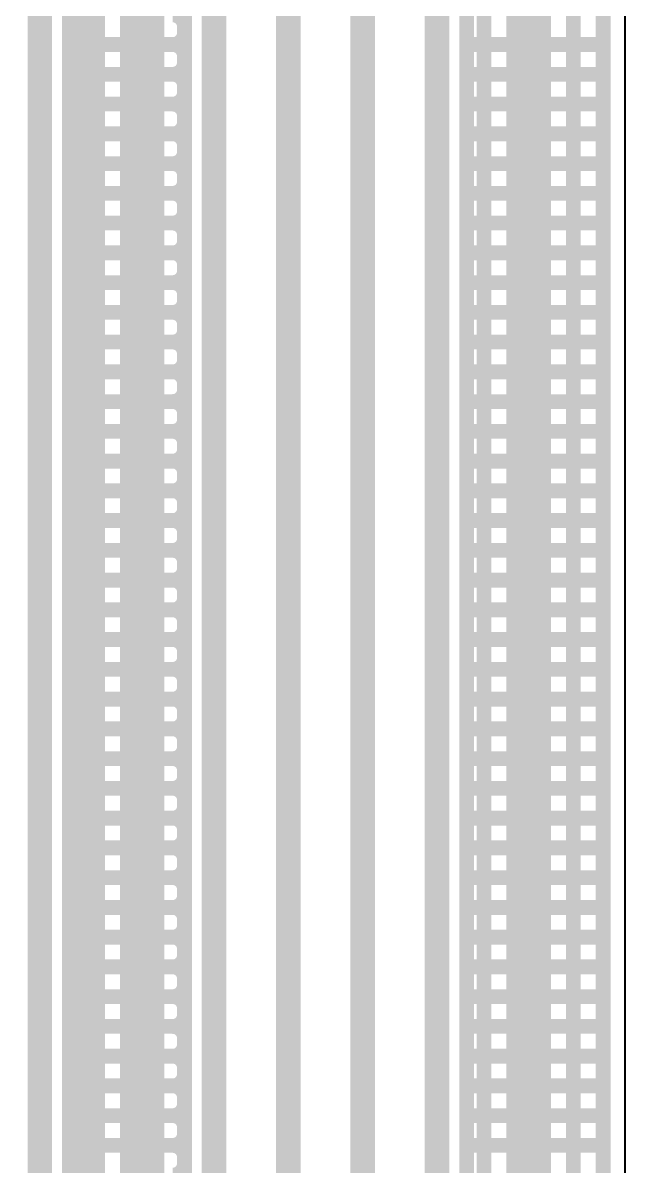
# Model space of a CAD drawing. Header units: millimetres. Extents: x 2260 to 2572, y -21 to 200.
# Drawn here: x 2312.02 to 2318.2, y 117.47 to 129.19 of the extents above; entities that cross this region are included whole.
import ezdxf

# ---------------------------------------------------------------- set-up
doc = ezdxf.new("R2010")
doc.units = ezdxf.units.MM
doc.layers.get('0').update_dxf_attribs({"lineweight": 18})
doc.layers.add('01', color=1, linetype='Continuous', lineweight=18)

# ---------------------------------------------------------------- blocks, each defined once
blk = doc.blocks.new('PAD_R1')
blk.add_lwpolyline([(0.25, 0, 0.5, 0.5, 1), (-0.25, 0, 0.5, 0.5, 1)], format="xyseb", close=True)

msp = doc.modelspace()

# ---------------------------------------------------------------- linework, layer by layer
at = {"layer": '01'}
msp.add_lwpolyline([(2318.191, 62.078, 0.02, 0.02, -0.414219), (2317.891, 61.778, 0.02, 0.02, 0), (2292.992, 61.778, 0.02, 0.02, -0.414219), (2292.692, 62.078, 0.02, 0.02, 0), (2292.692, 141.44, 0.02, 0.02, -0.414219), (2292.992, 141.74, 0.02, 0.02, 0), (2317.891, 141.74, 0.02, 0.02, -0.414219), (2318.191, 141.44, 0.02, 0.02, 0)], format="xyseb", close=True, dxfattribs=at)
for points in [[(2312.191, 139.841, 0.25, 0.25, 0), (2312.191, 63.641, 0.25, 0.25, 0)], [(2312.692, 139.841, 0.25, 0.25, 0), (2312.692, 63.641, 0.25, 0.25, 0)], [(2313.191, 139.841, 0.25, 0.25, 0), (2313.191, 63.641, 0.25, 0.25, 0)], [(2312.493, 137.241, 0.152, 0.152, 0), (2312.493, 66.241, 0.152, 0.152, 0)], [(2312.783, 137.241, 0.152, 0.152, 0), (2312.783, 66.241, 0.152, 0.152, 0)], [(2313.088, 137.241, 0.152, 0.152, 0), (2313.088, 66.241, 0.152, 0.152, 0)], [(2313.392, 137.241, 0.152, 0.152, 0), (2313.392, 66.241, 0.152, 0.152, 0)], [(2317.66, 137.241, 0.152, 0.152, 0), (2317.66, 66.241, 0.152, 0.152, 0)], [(2317.964, 137.241, 0.152, 0.152, 0), (2317.964, 66.241, 0.152, 0.152, 0)], [(2317.965, 137.241, 0.152, 0.152, 0), (2317.965, 66.241, 0.152, 0.152, 0)], [(2313.673, 66.321, 0.152, 0.152, 0), (2313.673, 137.077, 0.152, 0.152, 0)], [(2313.977, 136.952, 0.254, 0.254, 0), (2313.977, 66.24, 0.254, 0.254, 0)], [(2317.355, 137.026, 0.152, 0.152, 0), (2317.355, 66.241, 0.152, 0.152, 0)], [(2314.739, 66.478, 0.254, 0.254, 0), (2314.739, 136.714, 0.254, 0.254, 0)], [(2317.05, 136.721, 0.152, 0.152, 0), (2317.05, 66.47, 0.152, 0.152, 0)], [(2315.501, 66.716, 0.254, 0.254, 0), (2315.501, 136.476, 0.254, 0.254, 0)], [(2316.745, 136.416, 0.152, 0.152, 0), (2316.745, 66.775, 0.152, 0.152, 0)], [(2316.263, 66.953, 0.254, 0.254, 0), (2316.263, 136.238, 0.254, 0.254, 0)], [(2316.566, 136.237, 0.152, 0.152, 0), (2316.566, 66.954, 0.152, 0.152, 0)], [(2317.238, 135.91, 0.254, 0.254, 0), (2317.238, 67.37, 0.254, 0.254, 0)], [(2313.673, 129.149, 0.152, 0.152, 0.41423), (2313.553, 129.269, 0.152, 0.152, 0)], [(2313.673, 129.085, 0.152, 0.152, -0.41423), (2313.553, 128.965, 0.152, 0.152, 0)], [(2312.493, 128.965, 0.152, 0.152, 0), (2313.673, 128.965, 0.152, 0.152, 0)], [(2313.673, 128.845, 0.152, 0.152, 0.41423), (2313.553, 128.965, 0.152, 0.152, 0)], [(2316.566, 128.965, 0.152, 0.152, 0), (2317.965, 128.965, 0.152, 0.152, 0)], [(2313.673, 128.78, 0.152, 0.152, -0.41423), (2313.553, 128.66, 0.152, 0.152, 0)], [(2312.493, 128.66, 0.152, 0.152, 0), (2313.673, 128.66, 0.152, 0.152, 0)], [(2313.673, 128.54, 0.152, 0.152, 0.41423), (2313.553, 128.66, 0.152, 0.152, 0)], [(2316.566, 128.66, 0.152, 0.152, 0), (2317.965, 128.66, 0.152, 0.152, 0)], [(2313.673, 128.475, 0.152, 0.152, -0.41423), (2313.553, 128.355, 0.152, 0.152, 0)], [(2312.493, 128.355, 0.152, 0.152, 0), (2313.673, 128.355, 0.152, 0.152, 0)], [(2313.673, 128.235, 0.152, 0.152, 0.41423), (2313.553, 128.355, 0.152, 0.152, 0)], [(2316.566, 128.355, 0.152, 0.152, 0), (2317.965, 128.355, 0.152, 0.152, 0)], [(2313.673, 128.17, 0.152, 0.152, -0.41423), (2313.553, 128.05, 0.152, 0.152, 0)], [(2312.493, 128.05, 0.152, 0.152, 0), (2313.673, 128.05, 0.152, 0.152, 0)], [(2313.673, 127.93, 0.152, 0.152, 0.41423), (2313.553, 128.05, 0.152, 0.152, 0)], [(2316.566, 128.05, 0.152, 0.152, 0), (2317.965, 128.05, 0.152, 0.152, 0)], [(2313.673, 127.865, 0.152, 0.152, -0.41423), (2313.553, 127.745, 0.152, 0.152, 0)], [(2312.493, 127.745, 0.152, 0.152, 0), (2313.673, 127.745, 0.152, 0.152, 0)], [(2313.673, 127.625, 0.152, 0.152, 0.41423), (2313.553, 127.745, 0.152, 0.152, 0)], [(2316.566, 127.745, 0.152, 0.152, 0), (2317.965, 127.745, 0.152, 0.152, 0)], [(2313.673, 127.561, 0.152, 0.152, -0.41423), (2313.553, 127.441, 0.152, 0.152, 0)], [(2312.493, 127.441, 0.152, 0.152, 0), (2313.673, 127.441, 0.152, 0.152, 0)], [(2313.673, 127.321, 0.152, 0.152, 0.41423), (2313.553, 127.441, 0.152, 0.152, 0)], [(2316.566, 127.441, 0.152, 0.152, 0), (2317.965, 127.441, 0.152, 0.152, 0)], [(2313.673, 127.256, 0.152, 0.152, -0.41423), (2313.553, 127.136, 0.152, 0.152, 0)], [(2312.493, 127.136, 0.152, 0.152, 0), (2313.673, 127.136, 0.152, 0.152, 0)], [(2313.673, 127.016, 0.152, 0.152, 0.41423), (2313.553, 127.136, 0.152, 0.152, 0)], [(2316.566, 127.136, 0.152, 0.152, 0), (2317.965, 127.136, 0.152, 0.152, 0)], [(2313.673, 126.951, 0.152, 0.152, -0.41423), (2313.553, 126.831, 0.152, 0.152, 0)], [(2312.493, 126.831, 0.152, 0.152, 0), (2313.673, 126.831, 0.152, 0.152, 0)], [(2313.673, 126.711, 0.152, 0.152, 0.41423), (2313.553, 126.831, 0.152, 0.152, 0)], [(2316.566, 126.831, 0.152, 0.152, 0), (2317.965, 126.831, 0.152, 0.152, 0)], [(2313.673, 126.646, 0.152, 0.152, -0.41423), (2313.553, 126.526, 0.152, 0.152, 0)], [(2312.493, 126.526, 0.152, 0.152, 0), (2313.673, 126.526, 0.152, 0.152, 0)], [(2313.673, 126.406, 0.152, 0.152, 0.41423), (2313.553, 126.526, 0.152, 0.152, 0)], [(2316.566, 126.526, 0.152, 0.152, 0), (2317.965, 126.526, 0.152, 0.152, 0)], [(2313.673, 126.341, 0.152, 0.152, -0.41423), (2313.553, 126.221, 0.152, 0.152, 0)], [(2312.493, 126.221, 0.152, 0.152, 0), (2313.673, 126.221, 0.152, 0.152, 0)], [(2313.673, 126.101, 0.152, 0.152, 0.41423), (2313.553, 126.221, 0.152, 0.152, 0)], [(2316.566, 126.221, 0.152, 0.152, 0), (2317.965, 126.221, 0.152, 0.152, 0)], [(2313.673, 126.037, 0.152, 0.152, -0.41423), (2313.553, 125.917, 0.152, 0.152, 0)], [(2312.493, 125.917, 0.152, 0.152, 0), (2313.673, 125.917, 0.152, 0.152, 0)], [(2313.673, 125.797, 0.152, 0.152, 0.41423), (2313.553, 125.917, 0.152, 0.152, 0)], [(2316.566, 125.917, 0.152, 0.152, 0), (2317.965, 125.917, 0.152, 0.152, 0)], [(2313.673, 125.732, 0.152, 0.152, -0.41423), (2313.553, 125.612, 0.152, 0.152, 0)], [(2312.493, 125.612, 0.152, 0.152, 0), (2313.673, 125.612, 0.152, 0.152, 0)], [(2313.673, 125.492, 0.152, 0.152, 0.41423), (2313.553, 125.612, 0.152, 0.152, 0)], [(2316.566, 125.612, 0.152, 0.152, 0), (2317.965, 125.612, 0.152, 0.152, 0)], [(2313.673, 125.427, 0.152, 0.152, -0.41423), (2313.553, 125.307, 0.152, 0.152, 0)], [(2312.493, 125.307, 0.152, 0.152, 0), (2313.673, 125.307, 0.152, 0.152, 0)], [(2313.673, 125.187, 0.152, 0.152, 0.41423), (2313.553, 125.307, 0.152, 0.152, 0)], [(2316.566, 125.307, 0.152, 0.152, 0), (2317.965, 125.307, 0.152, 0.152, 0)], [(2313.673, 125.122, 0.152, 0.152, -0.41423), (2313.553, 125.002, 0.152, 0.152, 0)], [(2312.493, 125.002, 0.152, 0.152, 0), (2313.673, 125.002, 0.152, 0.152, 0)], [(2313.673, 124.882, 0.152, 0.152, 0.41423), (2313.553, 125.002, 0.152, 0.152, 0)], [(2316.566, 125.002, 0.152, 0.152, 0), (2317.965, 125.002, 0.152, 0.152, 0)], [(2313.673, 124.817, 0.152, 0.152, -0.41423), (2313.553, 124.697, 0.152, 0.152, 0)], [(2312.493, 124.697, 0.152, 0.152, 0), (2313.673, 124.697, 0.152, 0.152, 0)], [(2313.673, 124.577, 0.152, 0.152, 0.41423), (2313.553, 124.697, 0.152, 0.152, 0)], [(2316.566, 124.697, 0.152, 0.152, 0), (2317.965, 124.697, 0.152, 0.152, 0)], [(2313.673, 124.513, 0.152, 0.152, -0.41423), (2313.553, 124.393, 0.152, 0.152, 0)], [(2312.493, 124.393, 0.152, 0.152, 0), (2313.673, 124.393, 0.152, 0.152, 0)], [(2313.673, 124.273, 0.152, 0.152, 0.41423), (2313.553, 124.393, 0.152, 0.152, 0)], [(2316.566, 124.393, 0.152, 0.152, 0), (2317.965, 124.393, 0.152, 0.152, 0)], [(2313.673, 124.208, 0.152, 0.152, -0.41423), (2313.553, 124.088, 0.152, 0.152, 0)], [(2312.493, 124.088, 0.152, 0.152, 0), (2313.673, 124.088, 0.152, 0.152, 0)], [(2313.673, 123.968, 0.152, 0.152, 0.41423), (2313.553, 124.088, 0.152, 0.152, 0)], [(2316.566, 124.088, 0.152, 0.152, 0), (2317.965, 124.088, 0.152, 0.152, 0)], [(2313.673, 123.903, 0.152, 0.152, -0.41423), (2313.553, 123.783, 0.152, 0.152, 0)], [(2312.493, 123.783, 0.152, 0.152, 0), (2313.673, 123.783, 0.152, 0.152, 0)], [(2313.673, 123.663, 0.152, 0.152, 0.41423), (2313.553, 123.783, 0.152, 0.152, 0)], [(2316.566, 123.783, 0.152, 0.152, 0), (2317.965, 123.783, 0.152, 0.152, 0)], [(2313.673, 123.598, 0.152, 0.152, -0.41423), (2313.553, 123.478, 0.152, 0.152, 0)], [(2312.493, 123.478, 0.152, 0.152, 0), (2313.673, 123.478, 0.152, 0.152, 0)], [(2313.673, 123.358, 0.152, 0.152, 0.41423), (2313.553, 123.478, 0.152, 0.152, 0)], [(2316.566, 123.478, 0.152, 0.152, 0), (2317.965, 123.478, 0.152, 0.152, 0)], [(2313.673, 123.293, 0.152, 0.152, -0.41423), (2313.553, 123.173, 0.152, 0.152, 0)], [(2312.493, 123.173, 0.152, 0.152, 0), (2313.673, 123.173, 0.152, 0.152, 0)], [(2313.673, 123.053, 0.152, 0.152, 0.41423), (2313.553, 123.173, 0.152, 0.152, 0)], [(2316.566, 123.173, 0.152, 0.152, 0), (2317.965, 123.173, 0.152, 0.152, 0)], [(2313.673, 122.989, 0.152, 0.152, -0.41423), (2313.553, 122.869, 0.152, 0.152, 0)], [(2312.493, 122.869, 0.152, 0.152, 0), (2313.673, 122.869, 0.152, 0.152, 0)], [(2313.673, 122.749, 0.152, 0.152, 0.41423), (2313.553, 122.869, 0.152, 0.152, 0)], [(2316.566, 122.869, 0.152, 0.152, 0), (2317.965, 122.869, 0.152, 0.152, 0)], [(2313.673, 122.684, 0.152, 0.152, -0.41423), (2313.553, 122.564, 0.152, 0.152, 0)], [(2312.493, 122.564, 0.152, 0.152, 0), (2313.673, 122.564, 0.152, 0.152, 0)], [(2313.673, 122.444, 0.152, 0.152, 0.41423), (2313.553, 122.564, 0.152, 0.152, 0)], [(2316.566, 122.564, 0.152, 0.152, 0), (2317.965, 122.564, 0.152, 0.152, 0)], [(2313.673, 122.379, 0.152, 0.152, -0.41423), (2313.553, 122.259, 0.152, 0.152, 0)], [(2312.493, 122.259, 0.152, 0.152, 0), (2313.673, 122.259, 0.152, 0.152, 0)], [(2313.673, 122.139, 0.152, 0.152, 0.41423), (2313.553, 122.259, 0.152, 0.152, 0)], [(2316.566, 122.259, 0.152, 0.152, 0), (2317.965, 122.259, 0.152, 0.152, 0)], [(2313.673, 122.074, 0.152, 0.152, -0.41423), (2313.553, 121.954, 0.152, 0.152, 0)], [(2312.493, 121.954, 0.152, 0.152, 0), (2313.673, 121.954, 0.152, 0.152, 0)], [(2313.673, 121.834, 0.152, 0.152, 0.41423), (2313.553, 121.954, 0.152, 0.152, 0)], [(2316.566, 121.954, 0.152, 0.152, 0), (2317.965, 121.954, 0.152, 0.152, 0)], [(2313.673, 121.769, 0.152, 0.152, -0.41423), (2313.553, 121.649, 0.152, 0.152, 0)], [(2312.493, 121.649, 0.152, 0.152, 0), (2313.673, 121.649, 0.152, 0.152, 0)], [(2313.673, 121.529, 0.152, 0.152, 0.41423), (2313.553, 121.649, 0.152, 0.152, 0)], [(2316.566, 121.649, 0.152, 0.152, 0), (2317.965, 121.649, 0.152, 0.152, 0)], [(2313.673, 121.465, 0.152, 0.152, -0.41423), (2313.553, 121.345, 0.152, 0.152, 0)], [(2312.493, 121.345, 0.152, 0.152, 0), (2313.673, 121.345, 0.152, 0.152, 0)], [(2313.673, 121.225, 0.152, 0.152, 0.41423), (2313.553, 121.345, 0.152, 0.152, 0)], [(2316.566, 121.345, 0.152, 0.152, 0), (2317.965, 121.345, 0.152, 0.152, 0)], [(2313.673, 121.16, 0.152, 0.152, -0.41423), (2313.553, 121.04, 0.152, 0.152, 0)], [(2312.493, 121.04, 0.152, 0.152, 0), (2313.673, 121.04, 0.152, 0.152, 0)], [(2313.673, 120.92, 0.152, 0.152, 0.41423), (2313.553, 121.04, 0.152, 0.152, 0)], [(2316.566, 121.04, 0.152, 0.152, 0), (2317.965, 121.04, 0.152, 0.152, 0)], [(2313.673, 120.855, 0.152, 0.152, -0.41423), (2313.553, 120.735, 0.152, 0.152, 0)], [(2312.493, 120.735, 0.152, 0.152, 0), (2313.673, 120.735, 0.152, 0.152, 0)], [(2313.673, 120.615, 0.152, 0.152, 0.41423), (2313.553, 120.735, 0.152, 0.152, 0)], [(2316.566, 120.735, 0.152, 0.152, 0), (2317.965, 120.735, 0.152, 0.152, 0)], [(2313.673, 120.55, 0.152, 0.152, -0.41423), (2313.553, 120.43, 0.152, 0.152, 0)], [(2312.493, 120.43, 0.152, 0.152, 0), (2313.673, 120.43, 0.152, 0.152, 0)], [(2313.673, 120.31, 0.152, 0.152, 0.41423), (2313.553, 120.43, 0.152, 0.152, 0)], [(2316.566, 120.43, 0.152, 0.152, 0), (2317.965, 120.43, 0.152, 0.152, 0)], [(2313.673, 120.245, 0.152, 0.152, -0.41423), (2313.553, 120.125, 0.152, 0.152, 0)], [(2312.493, 120.125, 0.152, 0.152, 0), (2313.673, 120.125, 0.152, 0.152, 0)], [(2313.673, 120.005, 0.152, 0.152, 0.41423), (2313.553, 120.125, 0.152, 0.152, 0)], [(2316.566, 120.125, 0.152, 0.152, 0), (2317.965, 120.125, 0.152, 0.152, 0)], [(2313.673, 119.941, 0.152, 0.152, -0.41423), (2313.553, 119.821, 0.152, 0.152, 0)], [(2312.493, 119.821, 0.152, 0.152, 0), (2313.673, 119.821, 0.152, 0.152, 0)], [(2313.673, 119.701, 0.152, 0.152, 0.41423), (2313.553, 119.821, 0.152, 0.152, 0)], [(2316.566, 119.821, 0.152, 0.152, 0), (2317.965, 119.821, 0.152, 0.152, 0)], [(2313.673, 119.636, 0.152, 0.152, -0.41423), (2313.553, 119.516, 0.152, 0.152, 0)], [(2312.493, 119.516, 0.152, 0.152, 0), (2313.673, 119.516, 0.152, 0.152, 0)], [(2313.673, 119.396, 0.152, 0.152, 0.41423), (2313.553, 119.516, 0.152, 0.152, 0)], [(2316.566, 119.516, 0.152, 0.152, 0), (2317.965, 119.516, 0.152, 0.152, 0)], [(2313.673, 119.331, 0.152, 0.152, -0.41423), (2313.553, 119.211, 0.152, 0.152, 0)], [(2312.493, 119.211, 0.152, 0.152, 0), (2313.673, 119.211, 0.152, 0.152, 0)], [(2313.673, 119.091, 0.152, 0.152, 0.41423), (2313.553, 119.211, 0.152, 0.152, 0)], [(2316.566, 119.211, 0.152, 0.152, 0), (2317.965, 119.211, 0.152, 0.152, 0)], [(2313.673, 119.026, 0.152, 0.152, -0.41423), (2313.553, 118.906, 0.152, 0.152, 0)], [(2312.493, 118.906, 0.152, 0.152, 0), (2313.673, 118.906, 0.152, 0.152, 0)], [(2313.673, 118.786, 0.152, 0.152, 0.41423), (2313.553, 118.906, 0.152, 0.152, 0)], [(2316.566, 118.906, 0.152, 0.152, 0), (2317.965, 118.906, 0.152, 0.152, 0)], [(2313.673, 118.721, 0.152, 0.152, -0.41423), (2313.553, 118.601, 0.152, 0.152, 0)], [(2312.493, 118.601, 0.152, 0.152, 0), (2313.673, 118.601, 0.152, 0.152, 0)], [(2313.673, 118.481, 0.152, 0.152, 0.41423), (2313.553, 118.601, 0.152, 0.152, 0)], [(2316.566, 118.601, 0.152, 0.152, 0), (2317.965, 118.601, 0.152, 0.152, 0)], [(2313.673, 118.417, 0.152, 0.152, -0.41423), (2313.553, 118.297, 0.152, 0.152, 0)], [(2312.493, 118.297, 0.152, 0.152, 0), (2313.673, 118.297, 0.152, 0.152, 0)], [(2313.673, 118.177, 0.152, 0.152, 0.41423), (2313.553, 118.297, 0.152, 0.152, 0)], [(2316.566, 118.297, 0.152, 0.152, 0), (2317.965, 118.297, 0.152, 0.152, 0)], [(2313.673, 118.112, 0.152, 0.152, -0.41423), (2313.553, 117.992, 0.152, 0.152, 0)], [(2312.493, 117.992, 0.152, 0.152, 0), (2313.673, 117.992, 0.152, 0.152, 0)], [(2313.673, 117.872, 0.152, 0.152, 0.41423), (2313.553, 117.992, 0.152, 0.152, 0)], [(2316.566, 117.992, 0.152, 0.152, 0), (2317.965, 117.992, 0.152, 0.152, 0)], [(2313.673, 117.807, 0.152, 0.152, -0.41423), (2313.553, 117.687, 0.152, 0.152, 0)], [(2312.493, 117.687, 0.152, 0.152, 0), (2313.673, 117.687, 0.152, 0.152, 0)], [(2313.673, 117.567, 0.152, 0.152, 0.41423), (2313.553, 117.687, 0.152, 0.152, 0)], [(2316.566, 117.687, 0.152, 0.152, 0), (2317.965, 117.687, 0.152, 0.152, 0)], [(2313.673, 117.502, 0.152, 0.152, -0.41423), (2313.553, 117.382, 0.152, 0.152, 0)]]:
    msp.add_lwpolyline(points, format="xyseb", dxfattribs=at)

# ---------------------------------------------------------------- block references
at = {"layer": '01', "xscale": 0.1524, "yscale": 0.1524}
for p in [(2313.673, 129.149), (2313.673, 129.085), (2312.493, 128.965), (2313.553, 128.965), (2313.553, 128.965), (2313.673, 128.965), (2316.566, 128.965), (2317.965, 128.965), (2313.673, 128.845), (2313.673, 128.78), (2312.493, 128.66), (2313.553, 128.66), (2313.553, 128.66), (2313.673, 128.66), (2316.566, 128.66), (2317.965, 128.66), (2313.673, 128.54), (2313.673, 128.475), (2312.493, 128.355), (2313.553, 128.355), (2313.553, 128.355), (2313.673, 128.355), (2316.566, 128.355), (2317.965, 128.355), (2313.673, 128.235), (2313.673, 128.17), (2312.493, 128.05), (2313.553, 128.05), (2313.553, 128.05), (2313.673, 128.05), (2316.566, 128.05), (2317.965, 128.05), (2313.673, 127.93), (2313.673, 127.865), (2312.493, 127.745), (2313.553, 127.745), (2313.553, 127.745), (2313.673, 127.745), (2316.566, 127.745), (2317.965, 127.745), (2313.673, 127.625), (2313.673, 127.561), (2312.493, 127.441), (2313.553, 127.441), (2313.553, 127.441), (2313.673, 127.441), (2316.566, 127.441), (2317.965, 127.441), (2313.673, 127.321), (2313.673, 127.256), (2312.493, 127.136), (2313.553, 127.136), (2313.553, 127.136), (2313.673, 127.136), (2316.566, 127.136), (2317.965, 127.136), (2313.673, 127.016), (2313.673, 126.951), (2312.493, 126.831), (2313.553, 126.831), (2313.553, 126.831), (2313.673, 126.831), (2316.566, 126.831), (2317.965, 126.831), (2313.673, 126.711), (2313.673, 126.646), (2312.493, 126.526), (2313.553, 126.526), (2313.553, 126.526), (2313.673, 126.526), (2316.566, 126.526), (2317.965, 126.526), (2313.673, 126.406), (2313.673, 126.341), (2312.493, 126.221), (2313.553, 126.221), (2313.553, 126.221), (2313.673, 126.221), (2316.566, 126.221), (2317.965, 126.221), (2313.673, 126.101), (2313.673, 126.037), (2312.493, 125.917), (2313.553, 125.917), (2313.553, 125.917), (2313.673, 125.917), (2316.566, 125.917), (2317.965, 125.917), (2313.673, 125.797), (2313.673, 125.732), (2312.493, 125.612), (2313.553, 125.612), (2313.553, 125.612), (2313.673, 125.612), (2316.566, 125.612), (2317.965, 125.612), (2313.673, 125.492), (2313.673, 125.427), (2312.493, 125.307), (2313.553, 125.307), (2313.553, 125.307), (2313.673, 125.307), (2316.566, 125.307), (2317.965, 125.307), (2313.673, 125.187), (2313.673, 125.122), (2312.493, 125.002), (2313.553, 125.002), (2313.553, 125.002), (2313.673, 125.002), (2316.566, 125.002), (2317.965, 125.002), (2313.673, 124.882), (2313.673, 124.817), (2312.493, 124.697), (2313.553, 124.697), (2313.553, 124.697), (2313.673, 124.697), (2316.566, 124.697), (2317.965, 124.697), (2313.673, 124.577), (2313.673, 124.513), (2312.493, 124.393), (2313.553, 124.393), (2313.553, 124.393), (2313.673, 124.393), (2316.566, 124.393), (2317.965, 124.393), (2313.673, 124.273), (2313.673, 124.208), (2312.493, 124.088), (2313.553, 124.088), (2313.553, 124.088), (2313.673, 124.088), (2316.566, 124.088), (2317.965, 124.088), (2313.673, 123.968), (2313.673, 123.903), (2312.493, 123.783), (2313.553, 123.783), (2313.553, 123.783), (2313.673, 123.783), (2316.566, 123.783), (2317.965, 123.783), (2313.673, 123.663), (2313.673, 123.598), (2312.493, 123.478), (2313.553, 123.478), (2313.553, 123.478), (2313.673, 123.478), (2316.566, 123.478), (2317.965, 123.478), (2313.673, 123.358), (2313.673, 123.293), (2312.493, 123.173), (2313.553, 123.173), (2313.553, 123.173), (2313.673, 123.173), (2316.566, 123.173), (2317.965, 123.173), (2313.673, 123.053), (2313.673, 122.989), (2312.493, 122.869), (2313.553, 122.869), (2313.553, 122.869), (2313.673, 122.869), (2316.566, 122.869), (2317.965, 122.869), (2313.673, 122.749), (2313.673, 122.684), (2312.493, 122.564), (2313.553, 122.564), (2313.553, 122.564), (2313.673, 122.564), (2316.566, 122.564), (2317.965, 122.564), (2313.673, 122.444), (2313.673, 122.379), (2312.493, 122.259), (2313.553, 122.259), (2313.553, 122.259), (2313.673, 122.259), (2316.566, 122.259), (2317.965, 122.259), (2313.673, 122.139), (2313.673, 122.074), (2312.493, 121.954), (2313.553, 121.954), (2313.553, 121.954), (2313.673, 121.954), (2316.566, 121.954), (2317.965, 121.954), (2313.673, 121.834), (2313.673, 121.769), (2312.493, 121.649), (2313.553, 121.649), (2313.553, 121.649), (2313.673, 121.649), (2316.566, 121.649), (2317.965, 121.649), (2313.673, 121.529), (2313.673, 121.465), (2312.493, 121.345), (2313.553, 121.345), (2313.553, 121.345), (2313.673, 121.345), (2316.566, 121.345), (2317.965, 121.345), (2313.673, 121.225), (2313.673, 121.16), (2312.493, 121.04), (2313.553, 121.04), (2313.553, 121.04), (2313.673, 121.04), (2316.566, 121.04), (2317.965, 121.04), (2313.673, 120.92), (2313.673, 120.855), (2312.493, 120.735), (2313.553, 120.735), (2313.553, 120.735), (2313.673, 120.735), (2316.566, 120.735), (2317.965, 120.735), (2313.673, 120.615), (2313.673, 120.55), (2312.493, 120.43), (2313.553, 120.43), (2313.553, 120.43), (2313.673, 120.43), (2316.566, 120.43), (2317.965, 120.43), (2313.673, 120.31), (2313.673, 120.245), (2312.493, 120.125), (2313.553, 120.125), (2313.553, 120.125), (2313.673, 120.125), (2316.566, 120.125), (2317.965, 120.125), (2313.673, 120.005), (2313.673, 119.941), (2312.493, 119.821), (2313.553, 119.821), (2313.553, 119.821), (2313.673, 119.821), (2316.566, 119.821), (2317.965, 119.821), (2313.673, 119.701), (2313.673, 119.636), (2312.493, 119.516), (2313.553, 119.516), (2313.553, 119.516), (2313.673, 119.516), (2316.566, 119.516), (2317.965, 119.516), (2313.673, 119.396), (2313.673, 119.331), (2312.493, 119.211), (2313.553, 119.211), (2313.553, 119.211), (2313.673, 119.211), (2316.566, 119.211), (2317.965, 119.211), (2313.673, 119.091), (2313.673, 119.026), (2312.493, 118.906), (2313.553, 118.906), (2313.553, 118.906), (2313.673, 118.906), (2316.566, 118.906), (2317.965, 118.906), (2313.673, 118.786), (2313.673, 118.721), (2312.493, 118.601), (2313.553, 118.601), (2313.553, 118.601), (2313.673, 118.601), (2316.566, 118.601), (2317.965, 118.601), (2313.673, 118.481), (2313.673, 118.417), (2312.493, 118.297), (2313.553, 118.297), (2313.553, 118.297), (2313.673, 118.297), (2316.566, 118.297), (2317.965, 118.297), (2313.673, 118.177), (2313.673, 118.112), (2312.493, 117.992), (2313.553, 117.992), (2313.553, 117.992), (2313.673, 117.992), (2316.566, 117.992), (2317.965, 117.992), (2313.673, 117.872), (2313.673, 117.807), (2312.493, 117.687), (2313.553, 117.687), (2313.553, 117.687), (2313.673, 117.687), (2316.566, 117.687), (2317.965, 117.687), (2313.673, 117.567), (2313.673, 117.502)]:
    msp.add_blockref('PAD_R1', p, dxfattribs=at)

doc.saveas('drawing.dxf')
